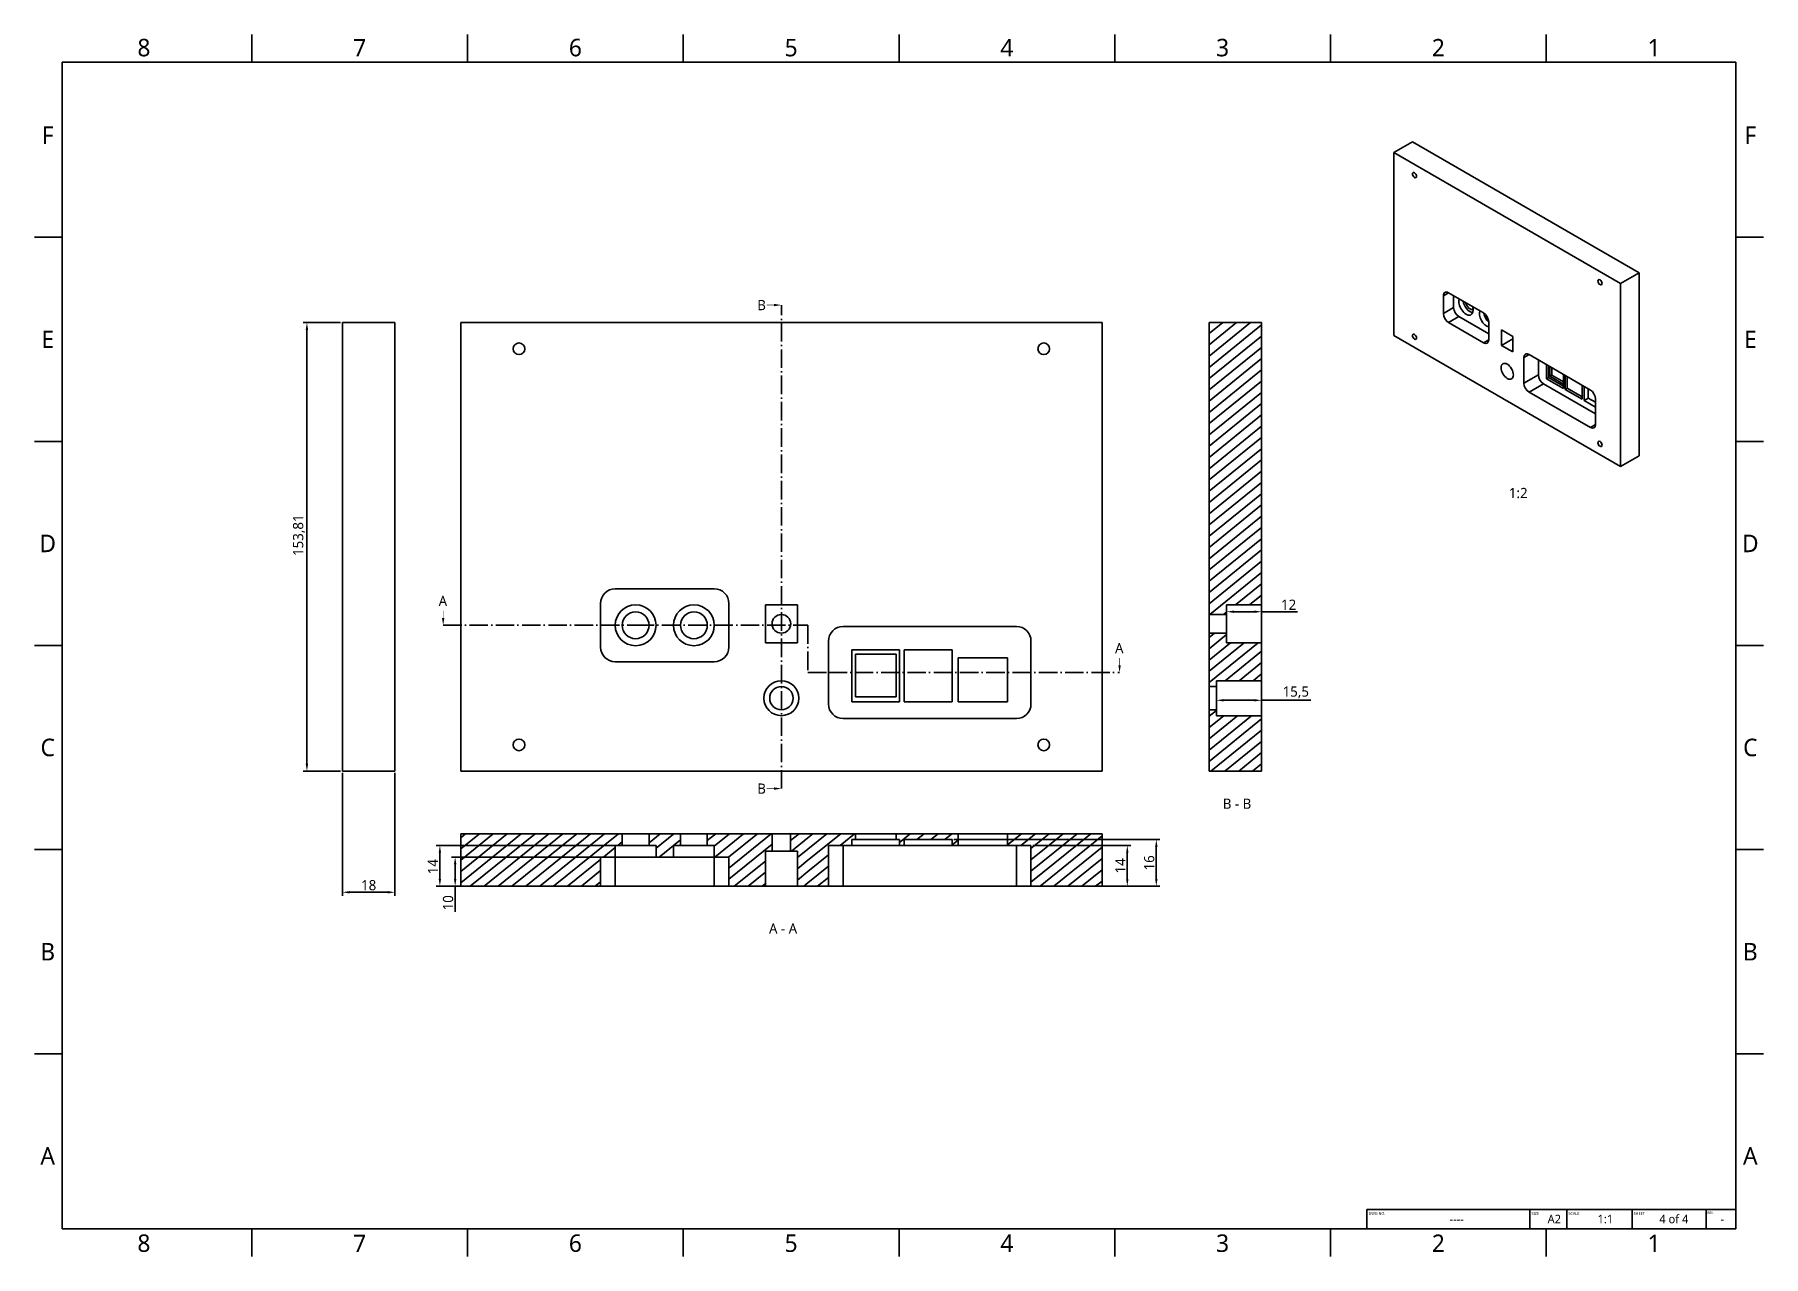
# Model space of a CAD drawing. Extents: x 0 to 2824, y 0 to 420.
# Drawn here: x 2231 to 2824, y 0 to 420 of the extents above; entities that cross this region are included whole.
import ezdxf

# ---------------------------------------------------------------- set-up
doc = ezdxf.new("R2010")
doc.units = 0
doc.header["$LTSCALE"] = 12.7
doc.linetypes.add('ONS_DASHDOT', pattern=[0.71, 0.5, -0.1, 0.01, -0.1])
doc.layers.get('DEFPOINTS').update_dxf_attribs({"linetype": 'CONTINUOUS'})
for name, color, linetype in [('ANNOTATION_TEXT', 7, 'CONTINUOUS'), ('BORDER_FRAME', 7, 'CONTINUOUS'), ('BORDER_ZONES', 7, 'CONTINUOUS'), ('SECTION_CUTTING_LINE', 7, 'ONS_DASHDOT'), ('TANGENT_LINES', 7, 'CONTINUOUS'), ('TITLE_BLOCK', 7, 'CONTINUOUS'), ('VIEW_HATCHES', 7, 'CONTINUOUS'), ('VISIBLE', 7, 'CONTINUOUS')]:
    doc.layers.add(name, color=color, linetype=linetype)
doc.styles.add('ONSHAPE-STANDARD', font='NotoSans-Regular.ttf')
doc.styles.add('ONSHAPE-STANDARD-DIMENSION', font='')
doc.styles.add('ONSHAPE-STANDARD-FIELDS', font='')
doc.styles.add('ONSHAPE-STANDARD-VIEW-LABE', font='NotoSans-Regular.ttf', dxfattribs={"height": 3.5})
doc.styles.get('ONSHAPE-STANDARD-DIMENSION').set_extended_font_data('Noto Sans')
doc.styles.get('ONSHAPE-STANDARD-FIELDS').set_extended_font_data('Noto Sans')
doc.dimstyles.new('ONSHAPE-ISO-25$0', dxfattribs={"dimtxt": 3.5, "dimasz": 2.5, "dimexe": 1.25, "dimexo": 0.625, "dimtad": 1, "dimtxsty": 'ONSHAPE-STANDARD-DIMENSION', "dimcen": 2.5, "dimclrd": 7, "dimclre": 7, "dimclrt": 7, "dimadec": 1, "dimazin": 3, "dimtfac": 1, "dimtmove": 0, "dimatfit": 3})
pattern_1 = [(39, (2487.1533, -6.1617), (-1.88796, 2.33144), [])]
pattern_2 = [(39, (2785.461, 157.9317), (-1.88796, 2.331438), [])]

# ---------------------------------------------------------------- blocks, each defined once
blk = doc.blocks.new('*D33')
at = {"layer": 'ANNOTATION_TEXT', "color": 7}
for p, q in [((2336.6, 166.31), (2336.6, 124.12)), ((2354.6, 166.31), (2354.6, 124.12)), ((2352.1, 125.37), (2339.1, 125.37))]:
    blk.add_line(p, q, dxfattribs=at)
for points in [[(2339.1, 125.79), (2339.1, 124.96), (2336.6, 125.37)], [(2352.1, 124.96), (2352.1, 125.79), (2354.6, 125.37)]]:
    blk.add_solid(points, dxfattribs=at)
at = {"layer": 'DEFPOINTS', "color": 0}
for p in [(2336.6, 166.93), (2354.6, 166.93), (2336.6, 125.37)]:
    blk.add_point(p, dxfattribs=at)
at = {"layer": 'ANNOTATION_TEXT', "color": 7, "insert": (2345.6, 127.79), "char_height": 3.5, "attachment_point": 5, "style": 'ONSHAPE-STANDARD-DIMENSION'}
blk.add_mtext('18', dxfattribs=at)
blk = doc.blocks.new('*D34')
at = {"layer": 'ANNOTATION_TEXT', "color": 7}
for p, q in [((2429.53, 137.45), (2374.01, 137.45)), ((2375.26, 134.95), (2375.26, 129.95)), ((2429.53, 127.45), (2374.01, 127.45)), ((2375.26, 127.45), (2375.26, 118.69))]:
    blk.add_line(p, q, dxfattribs=at)
for points in [[(2375.68, 134.95), (2374.85, 134.95), (2375.26, 137.45)], [(2374.85, 129.95), (2375.68, 129.95), (2375.26, 127.45)]]:
    blk.add_solid(points, dxfattribs=at)
at = {"layer": 'DEFPOINTS', "color": 0}
for p in [(2430.15, 137.45), (2375.26, 127.45), (2430.15, 127.45)]:
    blk.add_point(p, dxfattribs=at)
at = {"layer": 'ANNOTATION_TEXT', "color": 7, "insert": (2372.84, 121.77), "char_height": 3.5, "attachment_point": 5, "rotation": 90, "style": 'ONSHAPE-STANDARD-DIMENSION'}
blk.add_mtext('10', dxfattribs=at)
blk = doc.blocks.new('*D35')
at = {"layer": 'ANNOTATION_TEXT', "color": 7}
for p, q in [((2436.53, 141.45), (2368.77, 141.45)), ((2370.02, 129.95), (2370.02, 138.95)), ((2429.53, 127.45), (2368.77, 127.45))]:
    blk.add_line(p, q, dxfattribs=at)
for points in [[(2370.43, 138.95), (2369.6, 138.95), (2370.02, 141.45)], [(2369.6, 129.95), (2370.43, 129.95), (2370.02, 127.45)]]:
    blk.add_solid(points, dxfattribs=at)
at = {"layer": 'DEFPOINTS', "color": 0}
for p in [(2370.02, 141.45), (2437.15, 141.45), (2430.15, 127.45)]:
    blk.add_point(p, dxfattribs=at)
at = {"layer": 'ANNOTATION_TEXT', "color": 7, "insert": (2367.64, 134.15), "char_height": 3.5, "attachment_point": 5, "rotation": 90, "style": 'ONSHAPE-STANDARD-DIMENSION'}
blk.add_mtext('14', dxfattribs=at)
blk = doc.blocks.new('*D36')
at = {"layer": 'ANNOTATION_TEXT', "color": 7}
for p, q in [((2573.4, 141.45), (2607.06, 141.45)), ((2605.81, 138.95), (2605.81, 129.95)), ((2597.78, 127.45), (2607.06, 127.45))]:
    blk.add_line(p, q, dxfattribs=at)
for points in [[(2606.23, 138.95), (2605.4, 138.95), (2605.81, 141.45)], [(2605.4, 129.95), (2606.23, 129.95), (2605.81, 127.45)]]:
    blk.add_solid(points, dxfattribs=at)
at = {"layer": 'DEFPOINTS', "color": 0}
for p in [(2572.77, 141.45), (2597.15, 127.45), (2605.81, 127.45)]:
    blk.add_point(p, dxfattribs=at)
at = {"layer": 'ANNOTATION_TEXT', "color": 7, "insert": (2603.44, 134.45), "char_height": 3.5, "attachment_point": 5, "rotation": 90, "style": 'ONSHAPE-STANDARD-DIMENSION'}
blk.add_mtext('14', dxfattribs=at)
blk = doc.blocks.new('*D37')
at = {"layer": 'ANNOTATION_TEXT', "color": 7}
for p, q in [((2546.35, 143.45), (2617.01, 143.45)), ((2615.76, 140.95), (2615.76, 129.95)), ((2568.4, 127.45), (2617.01, 127.45))]:
    blk.add_line(p, q, dxfattribs=at)
for points in [[(2616.18, 140.95), (2615.35, 140.95), (2615.76, 143.45)], [(2615.35, 129.95), (2616.18, 129.95), (2615.76, 127.45)]]:
    blk.add_solid(points, dxfattribs=at)
at = {"layer": 'DEFPOINTS', "color": 0}
for p in [(2545.72, 143.45), (2567.77, 127.45), (2615.76, 127.45)]:
    blk.add_point(p, dxfattribs=at)
at = {"layer": 'ANNOTATION_TEXT', "color": 7, "insert": (2613.35, 135.45), "char_height": 3.5, "attachment_point": 5, "rotation": 90, "style": 'ONSHAPE-STANDARD-DIMENSION'}
blk.add_mtext('16', dxfattribs=at)
blk = doc.blocks.new('*D38')
at = {"layer": 'ANNOTATION_TEXT', "color": 7}
for p, q in [((2335.98, 320.74), (2323.17, 320.74)), ((2324.42, 318.24), (2324.42, 169.43)), ((2335.98, 166.93), (2323.17, 166.93))]:
    blk.add_line(p, q, dxfattribs=at)
for points in [[(2324.83, 318.24), (2324, 318.24), (2324.42, 320.74)], [(2324, 169.43), (2324.83, 169.43), (2324.42, 166.93)]]:
    blk.add_solid(points, dxfattribs=at)
at = {"layer": 'DEFPOINTS', "color": 0}
for p in [(2336.6, 320.74), (2324.42, 166.93), (2336.6, 166.93)]:
    blk.add_point(p, dxfattribs=at)
at = {"layer": 'ANNOTATION_TEXT', "color": 7, "insert": (2321.71, 247.82), "char_height": 3.5, "attachment_point": 5, "rotation": 90, "style": 'ONSHAPE-STANDARD-DIMENSION'}
blk.add_mtext('153,81', dxfattribs=at)
blk = doc.blocks.new('*D39')
at = {"layer": 'ANNOTATION_TEXT', "color": 7}
for p, q in [((2639.85, 223.31), (2639.85, 220.33)), ((2642.35, 221.58), (2649.35, 221.58)), ((2651.85, 223.31), (2651.85, 220.33)), ((2651.85, 221.58), (2664.21, 221.58))]:
    blk.add_line(p, q, dxfattribs=at)
for points in [[(2642.35, 222), (2642.35, 221.17), (2639.85, 221.58)], [(2649.35, 221.17), (2649.35, 222), (2651.85, 221.58)]]:
    blk.add_solid(points, dxfattribs=at)
at = {"layer": 'DEFPOINTS', "color": 0}
for p in [(2639.85, 223.93), (2651.85, 223.93), (2651.85, 221.58)]:
    blk.add_point(p, dxfattribs=at)
at = {"layer": 'ANNOTATION_TEXT', "color": 7, "insert": (2661.14, 223.98), "char_height": 3.5, "attachment_point": 5, "style": 'ONSHAPE-STANDARD-DIMENSION'}
blk.add_mtext('12', dxfattribs=at)
blk = doc.blocks.new('*D40')
at = {"layer": 'ANNOTATION_TEXT', "color": 7}
for p, q in [((2636.35, 197.31), (2636.35, 189.96)), ((2651.85, 197.31), (2651.85, 189.96)), ((2638.85, 191.21), (2649.35, 191.21)), ((2651.85, 191.21), (2668.72, 191.21))]:
    blk.add_line(p, q, dxfattribs=at)
for points in [[(2638.85, 191.62), (2638.85, 190.79), (2636.35, 191.21)], [(2649.35, 190.79), (2649.35, 191.62), (2651.85, 191.21)]]:
    blk.add_solid(points, dxfattribs=at)
at = {"layer": 'DEFPOINTS', "color": 0}
for p in [(2636.35, 197.93), (2651.85, 197.93), (2651.85, 191.21)]:
    blk.add_point(p, dxfattribs=at)
at = {"layer": 'ANNOTATION_TEXT', "color": 7, "insert": (2663.6, 193.9), "char_height": 3.5, "attachment_point": 5, "style": 'ONSHAPE-STANDARD-DIMENSION'}
blk.add_mtext('15,5', dxfattribs=at)

msp = doc.modelspace()

# ---------------------------------------------------------------- hatches: boundary and pattern name
at = {"layer": 'VIEW_HATCHES'}
h = msp.add_hatch(dxfattribs=at)
h.set_pattern_fill('LINE', color=256, scale=24, angle=39, style=0)
h.set_pattern_definition(pattern_2)
edge = h.paths.add_edge_path()
edge.add_line((2633.853, 220.632), (2639.853, 220.632))
edge.add_line((2639.853, 223.932), (2639.853, 220.632))
edge.add_line((2639.853, 223.932), (2651.853, 223.932))
edge.add_line((2651.853, 223.932), (2651.853, 320.744))
edge.add_line((2651.853, 320.744), (2633.853, 320.744))
edge.add_line((2633.853, 220.632), (2633.853, 320.744))
h = msp.add_hatch(dxfattribs=at)
h.set_pattern_fill('LINE', color=256, scale=24, angle=39, style=0)
h.set_pattern_definition(pattern_2)
edge = h.paths.add_edge_path()
edge.add_line((2639.853, 214.232), (2633.853, 214.232))
edge.add_line((2633.853, 195.932), (2633.853, 214.232))
edge.add_line((2633.853, 195.932), (2636.353, 195.932))
edge.add_line((2636.353, 197.932), (2636.353, 195.932))
edge.add_line((2636.353, 197.932), (2651.853, 197.932))
edge.add_line((2651.853, 197.932), (2651.853, 210.932))
edge.add_line((2639.853, 210.932), (2651.853, 210.932))
edge.add_line((2639.853, 214.232), (2639.853, 210.932))
h = msp.add_hatch(dxfattribs=at)
h.set_pattern_fill('LINE', color=256, scale=24, angle=39, style=0)
h.set_pattern_definition(pattern_2)
edge = h.paths.add_edge_path()
edge.add_line((2633.853, 166.932), (2651.853, 166.932))
edge.add_line((2651.853, 166.932), (2651.853, 185.932))
edge.add_line((2651.853, 185.932), (2636.353, 185.932))
edge.add_line((2636.353, 187.932), (2636.353, 185.932))
edge.add_line((2636.353, 187.932), (2633.853, 187.932))
edge.add_line((2633.853, 166.932), (2633.853, 187.932))
h = msp.add_hatch(dxfattribs=at)
h.set_pattern_fill('LINE', color=256, scale=24, angle=39, style=0)
h.set_pattern_definition(pattern_1)
edge = h.paths.add_edge_path()
edge.add_line((2432.553, 141.446), (2432.553, 145.446))
edge.add_line((2377.153, 145.446), (2432.553, 145.446))
edge.add_line((2377.153, 127.446), (2377.153, 145.446))
edge.add_line((2377.153, 127.446), (2425.153, 127.446))
edge.add_line((2425.153, 127.446), (2425.153, 137.446))
edge.add_line((2430.153, 137.446), (2425.153, 137.446))
edge.add_line((2430.153, 137.446), (2430.153, 141.446))
edge.add_line((2432.553, 141.446), (2430.153, 141.446))
h = msp.add_hatch(dxfattribs=at)
h.set_pattern_fill('LINE', color=256, scale=24, angle=39, style=0)
h.set_pattern_definition(pattern_1)
edge = h.paths.add_edge_path()
edge.add_line((2441.753, 145.446), (2441.753, 141.446))
edge.add_line((2444.153, 141.446), (2441.753, 141.446))
edge.add_line((2444.153, 141.446), (2444.153, 137.446))
edge.add_line((2450.153, 137.446), (2444.153, 137.446))
edge.add_line((2450.153, 137.446), (2450.153, 141.446))
edge.add_line((2452.553, 141.446), (2450.153, 141.446))
edge.add_line((2452.553, 141.446), (2452.553, 145.446))
edge.add_line((2441.753, 145.446), (2452.553, 145.446))
h = msp.add_hatch(dxfattribs=at)
h.set_pattern_fill('LINE', color=256, scale=24, angle=39, style=0)
h.set_pattern_definition(pattern_1)
edge = h.paths.add_edge_path()
edge.add_line((2464.153, 141.446), (2464.153, 137.446))
edge.add_line((2469.153, 137.446), (2464.153, 137.446))
edge.add_line((2469.153, 127.446), (2469.153, 137.446))
edge.add_line((2469.153, 127.446), (2481.653, 127.446))
edge.add_line((2481.653, 127.446), (2481.653, 139.446))
edge.add_line((2483.993, 139.446), (2481.653, 139.446))
edge.add_line((2483.993, 139.446), (2483.993, 145.446))
edge.add_line((2461.753, 145.446), (2483.993, 145.446))
edge.add_line((2461.753, 145.446), (2461.753, 141.446))
edge.add_line((2464.153, 141.446), (2461.753, 141.446))
h = msp.add_hatch(dxfattribs=at)
h.set_pattern_fill('LINE', color=256, scale=24, angle=39, style=0)
h.set_pattern_definition(pattern_1)
edge = h.paths.add_edge_path()
edge.add_line((2490.314, 145.446), (2490.314, 139.446))
edge.add_line((2492.653, 139.446), (2490.314, 139.446))
edge.add_line((2492.653, 127.446), (2492.653, 139.446))
edge.add_line((2492.653, 127.446), (2496.271, 127.446))
edge.add_line((2496.271, 127.446), (2496.271, 145.446))
edge.add_line((2490.314, 145.446), (2496.271, 145.446))
h = msp.add_hatch(dxfattribs=at)
h.set_pattern_fill('LINE', color=256, scale=24, angle=39, style=0)
h.set_pattern_definition(pattern_1)
edge = h.paths.add_edge_path()
edge.add_line((2496.271, 127.446), (2496.271, 145.446))
edge.add_line((2496.271, 127.446), (2503.323, 127.446))
edge.add_line((2503.323, 127.446), (2503.323, 141.446))
edge.add_line((2511.323, 141.446), (2503.323, 141.446))
edge.add_line((2511.323, 141.446), (2511.323, 143.446))
edge.add_line((2512.523, 143.446), (2511.323, 143.446))
edge.add_line((2512.523, 145.446), (2512.523, 143.446))
edge.add_line((2496.271, 145.446), (2512.523, 145.446))
h = msp.add_hatch(dxfattribs=at)
h.set_pattern_fill('LINE', color=256, scale=24, angle=39, style=0)
h.set_pattern_definition(pattern_1)
edge = h.paths.add_edge_path()
edge.add_line((2526.523, 145.446), (2526.523, 143.446))
edge.add_line((2527.723, 143.446), (2526.523, 143.446))
edge.add_line((2527.723, 141.446), (2527.723, 143.446))
edge.add_line((2529.323, 141.446), (2527.723, 141.446))
edge.add_line((2529.323, 141.446), (2529.323, 143.446))
edge.add_line((2545.723, 143.446), (2529.323, 143.446))
edge.add_line((2545.723, 141.446), (2545.723, 143.446))
edge.add_line((2547.773, 141.446), (2545.723, 141.446))
edge.add_line((2547.773, 145.446), (2547.773, 141.446))
edge.add_line((2526.523, 145.446), (2547.773, 145.446))
h = msp.add_hatch(dxfattribs=at)
h.set_pattern_fill('LINE', color=256, scale=24, angle=39, style=0)
h.set_pattern_definition(pattern_1)
edge = h.paths.add_edge_path()
edge.add_line((2564.773, 145.446), (2564.773, 141.446))
edge.add_line((2572.773, 141.446), (2564.773, 141.446))
edge.add_line((2572.773, 127.446), (2572.773, 141.446))
edge.add_line((2572.773, 127.446), (2597.153, 127.446))
edge.add_line((2597.153, 127.446), (2597.153, 145.446))
edge.add_line((2564.773, 145.446), (2597.153, 145.446))

# ---------------------------------------------------------------- linework, layer by layer
at = {"layer": 'BORDER_FRAME'}
for p, q in [((2240.5, 10), (2240.5, 410)), ((2240.5, 410), (2814.5, 410)), ((2814.5, 410), (2814.5, 10)), ((2814.5, 10), (2240.5, 10))]:
    msp.add_line(p, q, dxfattribs=at)
at = {"layer": 'BORDER_ZONES'}
for p, q in [((2305.5, 410), (2305.5, 419.5)), ((2379.5, 410), (2379.5, 419.5)), ((2453.5, 410), (2453.5, 419.5)), ((2527.5, 410), (2527.5, 419.5)), ((2601.5, 410), (2601.5, 419.5)), ((2675.5, 410), (2675.5, 419.5)), ((2749.5, 410), (2749.5, 419.5)), ((2240.5, 350), (2231, 350)), ((2814.5, 350), (2824, 350)), ((2240.5, 280), (2231, 280)), ((2814.5, 280), (2824, 280)), ((2240.5, 210), (2231, 210)), ((2814.5, 210), (2824, 210)), ((2240.5, 140), (2231, 140)), ((2814.5, 140), (2824, 140)), ((2240.5, 70), (2231, 70)), ((2814.5, 70), (2824, 70)), ((2305.5, 10), (2305.5, 0.5)), ((2379.5, 10), (2379.5, 0.5)), ((2453.5, 10), (2453.5, 0.5)), ((2527.5, 10), (2527.5, 0.5)), ((2601.5, 10), (2601.5, 0.5)), ((2675.5, 10), (2675.5, 0.5)), ((2749.5, 10), (2749.5, 0.5))]:
    msp.add_line(p, q, dxfattribs=at)
at = {"layer": 'SECTION_CUTTING_LINE', "color": 7}
msp.add_line((2487.153, 160.932), (2487.153, 326.744), dxfattribs=at)
msp.add_lwpolyline([(2371.153, 216.932), (2437.153, 216.932), (2496.271, 216.932), (2496.271, 200.732), (2503.323, 200.732), (2503.323, 200.732), (2503.323, 200.732), (2503.323, 200.732), (2503.323, 200.732), (2603.153, 200.732)], dxfattribs=at)
for points in [[(2484.653, 326.849), (2482.153, 326.849), (2484.653, 326.64), (2482.153, 326.64)], [(2487.153, 326.744), (2484.653, 327.161), (2484.653, 326.328)], [(2371.153, 216.932), (2371.57, 219.432), (2370.737, 219.432)], [(2371.257, 219.432), (2371.257, 221.932), (2371.049, 219.432), (2371.049, 221.932)], [(2603.153, 200.732), (2603.57, 203.232), (2602.737, 203.232)], [(2603.257, 203.232), (2603.257, 205.732), (2603.049, 203.232), (2603.049, 205.732)], [(2484.653, 161.036), (2482.153, 161.036), (2484.653, 160.828), (2482.153, 160.828)], [(2487.153, 160.932), (2484.653, 161.348), (2484.653, 160.515)]]:
    msp.add_solid(points, dxfattribs=at)
at = {"layer": 'TANGENT_LINES'}
for p, q in [((2715.977, 330.97), (2714.209, 329.949)), ((2714.209, 323.826), (2717.744, 325.867)), ((2719.512, 322.805), (2715.977, 320.764)), ((2727.997, 313.824), (2729.765, 314.844)), ((2743.614, 309.747), (2741.846, 308.727)), ((2741.846, 299.909), (2746.796, 302.766)), ((2748.564, 299.704), (2743.614, 296.847)), ((2764.633, 284.711), (2766.4, 285.732)), ((2430.153, 137.446), (2430.153, 127.446)), ((2464.153, 127.446), (2464.153, 137.446)), ((2508.323, 141.446), (2508.323, 127.446)), ((2567.773, 127.446), (2567.773, 141.446))]:
    msp.add_line(p, q, dxfattribs=at)
at = {"layer": 'TITLE_BLOCK'}
for p, q in [((2688.008, 10), (2688.008, 16.604)), ((2688.008, 16.604), (2743.888, 16.604)), ((2743.888, 10), (2743.888, 16.604)), ((2743.888, 16.604), (2756.588, 16.604)), ((2756.588, 10), (2756.588, 16.604)), ((2756.588, 16.604), (2778.94, 16.604)), ((2778.94, 10), (2778.94, 16.604)), ((2778.94, 16.604), (2814.5, 16.604)), ((2804.34, 10), (2804.34, 16.604))]:
    msp.add_line(p, q, dxfattribs=at)
at = {"layer": 'VISIBLE'}
for p, q in [((2703.602, 382.741), (2697.238, 379.067)), ((2781.384, 337.834), (2703.602, 382.741)), ((2697.238, 379.067), (2697.238, 316.273)), ((2775.02, 334.16), (2697.238, 379.067)), ((2781.384, 337.834), (2775.02, 334.16)), ((2775.02, 334.16), (2775.02, 271.366)), ((2781.384, 337.834), (2781.384, 275.04)), ((2714.209, 329.949), (2714.209, 323.826)), ((2715.977, 330.97), (2727.997, 324.03)), ((2717.744, 329.949), (2717.744, 325.867)), ((2336.604, 320.744), (2336.604, 166.932)), ((2354.604, 320.744), (2336.604, 320.744)), ((2354.604, 320.744), (2354.604, 166.932)), ((2377.153, 320.744), (2377.153, 166.932)), ((2597.153, 320.744), (2377.153, 320.744)), ((2597.153, 320.744), (2597.153, 166.932)), ((2651.853, 320.744), (2633.853, 320.744)), ((2633.853, 220.632), (2633.853, 320.744)), ((2651.853, 223.932), (2651.853, 320.744)), ((2715.977, 320.764), (2727.997, 313.824)), ((2719.512, 322.805), (2729.765, 316.886)), ((2729.765, 320.968), (2729.765, 314.844)), ((2775.02, 271.366), (2697.238, 316.273)), ((2738.074, 315.967), (2734.185, 318.212)), ((2734.185, 318.212), (2734.185, 312.905)), ((2738.074, 315.15), (2734.185, 312.905)), ((2738.074, 315.967), (2738.074, 310.66)), ((2738.074, 310.66), (2734.185, 312.905)), ((2741.846, 308.727), (2741.846, 299.909)), ((2743.614, 309.747), (2764.633, 297.612)), ((2746.796, 307.91), (2746.796, 302.766)), ((2749.624, 306.277), (2749.624, 301.46)), ((2750.331, 305.869), (2750.331, 301.868)), ((2750.756, 305.624), (2750.756, 302.317)), ((2750.756, 302.317), (2751.463, 302.725)), ((2751.463, 305.216), (2751.463, 302.725)), ((2755.423, 300.439), (2751.463, 302.725)), ((2755.423, 302.93), (2755.423, 298.112)), ((2755.988, 302.603), (2755.988, 297.786)), ((2743.614, 296.847), (2764.633, 284.711)), ((2748.564, 299.704), (2766.4, 289.406)), ((2750.331, 301.868), (2749.624, 301.46)), ((2749.624, 301.46), (2755.423, 298.112)), ((2750.331, 301.868), (2755.423, 298.929)), ((2755.423, 299.623), (2750.756, 302.317)), ((2756.695, 298.194), (2755.988, 297.786)), ((2755.988, 297.786), (2761.787, 294.438)), ((2756.695, 302.195), (2756.695, 298.194)), ((2756.695, 298.194), (2761.787, 295.255)), ((2761.787, 299.255), (2761.787, 294.438)), ((2762.511, 298.837), (2762.511, 294.02)), ((2763.926, 298.02), (2763.926, 294.836)), ((2762.511, 294.02), (2763.926, 294.836)), ((2766.4, 291.774), (2762.511, 294.02)), ((2766.4, 293.407), (2763.926, 294.836)), ((2766.4, 294.55), (2766.4, 285.732)), ((2781.384, 275.04), (2775.02, 271.366)), ((2430.153, 229.432), (2464.153, 229.432)), ((2425.153, 224.432), (2425.153, 209.432)), ((2469.153, 224.432), (2469.153, 209.432)), ((2492.653, 223.932), (2481.653, 223.932)), ((2481.653, 223.932), (2481.653, 210.932)), ((2492.653, 223.932), (2492.653, 210.932)), ((2633.853, 220.632), (2639.853, 220.632)), ((2633.853, 220.632), (2633.853, 214.232)), ((2639.853, 223.932), (2651.853, 223.932)), ((2639.853, 223.932), (2639.853, 220.632)), ((2639.853, 214.232), (2639.853, 220.632)), ((2651.853, 223.932), (2651.853, 210.932)), ((2508.323, 216.532), (2567.773, 216.532)), ((2639.853, 214.232), (2633.853, 214.232)), ((2633.853, 195.932), (2633.853, 214.232)), ((2639.853, 214.232), (2639.853, 210.932)), ((2492.653, 210.932), (2481.653, 210.932)), ((2503.323, 211.532), (2503.323, 189.932)), ((2511.323, 208.532), (2511.323, 190.732)), ((2511.323, 208.532), (2527.723, 208.532)), ((2527.723, 208.532), (2527.723, 190.732)), ((2529.323, 208.532), (2545.723, 208.532)), ((2529.323, 208.532), (2529.323, 190.732)), ((2545.723, 208.532), (2545.723, 190.732)), ((2572.773, 211.532), (2572.773, 189.932)), ((2639.853, 210.932), (2651.853, 210.932)), ((2651.853, 197.932), (2651.853, 210.932)), ((2430.153, 204.432), (2464.153, 204.432)), ((2512.523, 207.032), (2512.523, 192.432)), ((2526.523, 207.032), (2512.523, 207.032)), ((2526.523, 207.032), (2526.523, 192.432)), ((2564.773, 205.732), (2547.773, 205.732)), ((2547.773, 205.732), (2547.773, 190.732)), ((2564.773, 205.732), (2564.773, 190.732)), ((2633.853, 195.932), (2636.353, 195.932)), ((2633.853, 195.932), (2633.853, 187.932)), ((2636.353, 197.932), (2636.353, 195.932)), ((2636.353, 197.932), (2651.853, 197.932)), ((2636.353, 187.932), (2636.353, 195.932)), ((2651.853, 185.932), (2651.853, 197.932)), ((2511.323, 190.732), (2527.723, 190.732)), ((2526.523, 192.432), (2512.523, 192.432)), ((2529.323, 190.732), (2545.723, 190.732)), ((2564.773, 190.732), (2547.773, 190.732)), ((2508.323, 184.932), (2567.773, 184.932)), ((2633.853, 166.932), (2633.853, 187.932)), ((2636.353, 187.932), (2633.853, 187.932)), ((2636.353, 187.932), (2636.353, 185.932)), ((2651.853, 185.932), (2636.353, 185.932)), ((2651.853, 166.932), (2651.853, 185.932)), ((2354.604, 166.932), (2336.604, 166.932)), ((2597.153, 166.932), (2377.153, 166.932)), ((2633.853, 166.932), (2651.853, 166.932)), ((2377.153, 145.446), (2432.553, 145.446)), ((2377.153, 127.446), (2377.153, 145.446)), ((2432.553, 141.446), (2432.553, 145.446)), ((2432.553, 145.446), (2441.753, 145.446)), ((2441.753, 145.446), (2441.753, 141.446)), ((2441.753, 145.446), (2452.553, 145.446)), ((2452.553, 141.446), (2452.553, 145.446)), ((2452.553, 145.446), (2461.753, 145.446)), ((2461.753, 145.446), (2461.753, 141.446)), ((2461.753, 145.446), (2483.993, 145.446)), ((2483.993, 139.446), (2483.993, 145.446)), ((2490.314, 145.446), (2483.993, 145.446)), ((2490.314, 145.446), (2490.314, 139.446)), ((2490.314, 145.446), (2496.271, 145.446)), ((2496.271, 145.446), (2512.523, 145.446)), ((2511.323, 141.446), (2511.323, 143.446)), ((2512.523, 143.446), (2511.323, 143.446)), ((2526.523, 145.446), (2512.523, 145.446)), ((2512.523, 145.446), (2512.523, 143.446)), ((2526.523, 143.446), (2512.523, 143.446)), ((2526.523, 145.446), (2526.523, 143.446)), ((2526.523, 145.446), (2547.773, 145.446)), ((2527.723, 143.446), (2526.523, 143.446)), ((2527.723, 141.446), (2527.723, 143.446)), ((2529.323, 141.446), (2529.323, 143.446)), ((2545.723, 143.446), (2529.323, 143.446)), ((2545.723, 141.446), (2545.723, 143.446)), ((2547.773, 145.446), (2547.773, 141.446)), ((2564.773, 145.446), (2547.773, 145.446)), ((2564.773, 145.446), (2564.773, 141.446)), ((2564.773, 145.446), (2597.153, 145.446)), ((2597.153, 127.446), (2597.153, 145.446)), ((2430.153, 137.446), (2425.153, 137.446)), ((2425.153, 127.446), (2425.153, 137.446)), ((2432.553, 141.446), (2430.153, 141.446)), ((2430.153, 137.446), (2430.153, 141.446)), ((2444.153, 137.446), (2430.153, 137.446)), ((2432.553, 141.446), (2441.753, 141.446)), ((2444.153, 141.446), (2441.753, 141.446)), ((2444.153, 141.446), (2444.153, 137.446)), ((2450.153, 137.446), (2444.153, 137.446)), ((2450.153, 137.446), (2450.153, 141.446)), ((2452.553, 141.446), (2450.153, 141.446)), ((2464.153, 137.446), (2450.153, 137.446)), ((2452.553, 141.446), (2461.753, 141.446)), ((2464.153, 141.446), (2461.753, 141.446)), ((2464.153, 141.446), (2464.153, 137.446)), ((2469.153, 137.446), (2464.153, 137.446)), ((2469.153, 127.446), (2469.153, 137.446)), ((2481.653, 127.446), (2481.653, 139.446)), ((2483.993, 139.446), (2481.653, 139.446)), ((2483.993, 139.446), (2490.314, 139.446)), ((2492.653, 139.446), (2490.314, 139.446)), ((2492.653, 127.446), (2492.653, 139.446)), ((2511.323, 141.446), (2503.323, 141.446)), ((2503.323, 127.446), (2503.323, 141.446)), ((2511.323, 141.446), (2527.723, 141.446)), ((2529.323, 141.446), (2527.723, 141.446)), ((2529.323, 141.446), (2545.723, 141.446)), ((2547.773, 141.446), (2545.723, 141.446)), ((2564.773, 141.446), (2547.773, 141.446)), ((2572.773, 141.446), (2564.773, 141.446)), ((2572.773, 127.446), (2572.773, 141.446)), ((2377.153, 127.446), (2425.153, 127.446)), ((2430.153, 127.446), (2425.153, 127.446)), ((2430.153, 127.446), (2464.153, 127.446)), ((2469.153, 127.446), (2464.153, 127.446)), ((2469.153, 127.446), (2481.653, 127.446)), ((2492.653, 127.446), (2481.653, 127.446)), ((2492.653, 127.446), (2496.271, 127.446)), ((2496.271, 127.446), (2503.323, 127.446)), ((2508.323, 127.446), (2503.323, 127.446)), ((2508.323, 127.446), (2567.773, 127.446)), ((2572.773, 127.446), (2567.773, 127.446)), ((2572.773, 127.446), (2597.153, 127.446))]:
    msp.add_line(p, q, dxfattribs=at)
for centre, radius in [((2397.153, 311.744), 2), ((2577.153, 311.744), 2), ((2437.153, 216.932), 7), ((2437.153, 216.932), 4.6), ((2457.153, 216.932), 7), ((2457.153, 216.932), 4.6), ((2487.153, 217.432), 3.2), ((2487.153, 191.932), 6), ((2487.153, 191.932), 4), ((2397.153, 175.932), 2), ((2577.153, 175.932), 2)]:
    msp.add_circle(centre, radius, dxfattribs=at)
for centre, start, end in [((2430.153, 224.432), 90, 180), ((2464.153, 224.432), 0, 90), ((2508.323, 211.532), 90, 180), ((2567.773, 211.532), 0, 90), ((2430.153, 209.432), 180, 270), ((2464.153, 209.432), 270, 0), ((2508.323, 189.932), 180, 270), ((2567.773, 189.932), 270, 0)]:
    msp.add_arc(centre, 5, start, end, dxfattribs=at)
for centre, major_axis in [((2704.309, 371.31), (0.5, -0.866)), ((2767.949, 334.568), (0.5, -0.866)), ((2704.309, 315.865), (0.5, -0.866)), ((2736.129, 304.026), (1.5, -2.598)), ((2767.949, 279.123), (0.5, -0.866))]:
    msp.add_ellipse(centre, major_axis=major_axis, ratio=0.5773503, dxfattribs=at)
at = {"layer": 'VISIBLE', "extrusion": (0, 0, -1)}
for centre, major_axis, start_param, end_param in [((2715.977, 328.929), (-1.25, 2.165), 5.4977871, 7.0685835), ((2723.401, 327.296), (-1.15, 1.992), 3.2216118, 5.1656258), ((2715.977, 322.805), (-1.25, 2.165), 3.9269908, 5.4977871), ((2727.997, 321.989), (-1.25, 2.165), 0.7853982, 2.3561945), ((2730.472, 323.213), (-1.15, 1.992), 4.6456248, 4.8531934), ((2727.997, 315.865), (-1.25, 2.165), 2.3561945, 3.9269908), ((2743.614, 307.706), (-1.25, 2.165), 5.4977871, 7.0685835), ((2743.614, 298.888), (-1.25, 2.165), 3.9269908, 5.4977871), ((2764.633, 295.571), (-1.25, 2.165), 0.7853982, 2.3561945), ((2764.633, 286.753), (-1.25, 2.165), 2.3561945, 3.9269908)]:
    msp.add_ellipse(centre, major_axis=major_axis, ratio=0.5773503, start_param=start_param, end_param=end_param, dxfattribs=at)
at = {"layer": 'VISIBLE'}
for centre, major_axis, start_param, end_param in [((2721.987, 326.479), (1.75, -3.031), 3.5617836, 7.4337907), ((2723.401, 327.296), (1.75, -3.031), 4.1429513, 5.8672332), ((2719.512, 324.846), (1.25, -2.165), 3.9269908, 5.4977871), ((2729.058, 322.397), (1.75, -3.031), 3.5617836, 5.7875388), ((2730.472, 323.213), (1.75, -3.031), 4.1433409, 5.2080354), ((2748.564, 301.746), (1.25, -2.165), 3.9269908, 5.4977871)]:
    msp.add_ellipse(centre, major_axis=major_axis, ratio=0.5773503, start_param=start_param, end_param=end_param, dxfattribs=at)

# ---------------------------------------------------------------- texts
at = {"layer": 'ANNOTATION_TEXT', "color": 7, "char_height": 3.5, "attachment_point": 2, "style": 'ONSHAPE-STANDARD-VIEW-LABE'}
for s, insert in [(' 1:2', (2739.311, 264.047)), (' B - B ', (2642.853, 157.491)), (' A - A ', (2487.153, 114.696))]:
    msp.add_mtext(s, dxfattribs=dict(at, insert=insert))
at = {"layer": 'BORDER_ZONES', "char_height": 6, "attachment_point": 5, "style": 'ONSHAPE-STANDARD'}
for s, insert in [('8', (2268.5, 415)), ('7', (2342.5, 415)), ('6', (2416.5, 415)), ('5', (2490.5, 415)), ('4', (2564.5, 415)), ('3', (2638.5, 415)), ('2', (2712.5, 415)), ('1', (2786.5, 415)), ('F', (2235.5, 385)), ('F', (2819.5, 385)), ('E', (2235.5, 315)), ('E', (2819.5, 315)), ('D', (2235.5, 245)), ('D', (2819.5, 245)), ('C', (2235.5, 175)), ('C', (2819.5, 175)), ('B', (2235.5, 105)), ('B', (2819.5, 105)), ('A', (2235.5, 35)), ('A', (2819.5, 35)), ('8', (2268.5, 5)), ('7', (2342.5, 5)), ('6', (2416.5, 5)), ('5', (2490.5, 5)), ('4', (2564.5, 5)), ('3', (2638.5, 5)), ('2', (2712.5, 5)), ('1', (2786.5, 5))]:
    msp.add_mtext(s, dxfattribs=dict(at, insert=insert))
at = {"layer": 'SECTION_CUTTING_LINE', "color": 7, "linetype": 'CONTINUOUS', "char_height": 3.5, "attachment_point": 1, "style": 'ONSHAPE-STANDARD'}
for s, insert, width in [('\\fNoto Sans|b0|i0|c0|p0;\\W1.0000000000;\\T1.0000000000;\\o\\lB', (2478.883, 328.494), 3.17337), ('\\fNoto Sans|b0|i0|c0|p0;\\W1.0000000000;\\T1.0000000000;\\o\\lA', (2369.595, 227.018), 3.12091), ('\\fNoto Sans|b0|i0|c0|p0;\\W1.0000000000;\\T1.0000000000;\\o\\lA', (2601.595, 210.818), 3.12091), ('\\fNoto Sans|b0|i0|c0|p0;\\W1.0000000000;\\T1.0000000000;\\o\\lB', (2478.883, 162.682), 3.17337)]:
    msp.add_mtext(s, dxfattribs=dict(at, insert=insert, width=width))
at = {"layer": 'TITLE_BLOCK'}
for s, insert, char_height, width, attachment_point, style in [('DWG NO.', (2688.544, 15.726), 0.9754, 55.88, 1, 'ONSHAPE-STANDARD'), ('----', (2718.793, 13.302), 2.9261, 55.88, 5, 'ONSHAPE-STANDARD-FIELDS'), ('SIZE', (2744.424, 15.726), 0.9754, 12.7, 1, 'ONSHAPE-STANDARD'), ('A2', (2752.27, 13.302), 2.9261, 12.7, 5, 'ONSHAPE-STANDARD-FIELDS'), ('SCALE', (2757.124, 15.726), 0.9754, 22.352, 1, 'ONSHAPE-STANDARD'), ('1:1', (2769.796, 13.302), 2.9261, 22.352, 5, 'ONSHAPE-STANDARD-FIELDS'), ('SHEET', (2779.476, 15.726), 0.9754, 25.4, 1, 'ONSHAPE-STANDARD'), ('4 of 4', (2793.266, 13.302), 2.9261, 22.1488, 5, 'ONSHAPE-STANDARD-FIELDS'), ('REV.', (2804.787, 15.872), 0.8128, 10.16, 1, 'ONSHAPE-STANDARD'), ('-', (2809.928, 13.302), 2.926, 9.144, 5, 'ONSHAPE-STANDARD-FIELDS')]:
    msp.add_mtext(s, dxfattribs=dict(at, insert=insert, char_height=char_height, width=width, attachment_point=attachment_point, style=style))

# ---------------------------------------------------------------- dimensions: what is measured, and where the dimension line sits
at = {"layer": 'ANNOTATION_TEXT'}
for base, p1, p2, angle, picture, middle, dimtype in [((2324.418, 166.932), (2336.604, 320.744), (2336.604, 166.932), 270, '*D38', (2324.418, 247.823), 161), ((2651.853, 221.582), (2639.853, 223.932), (2651.853, 223.932), 0, '*D39', (2661.138, 221.582), 161), ((2651.853, 191.208), (2636.353, 197.932), (2651.853, 197.932), 0, '*D40', (2663.604, 191.208), 161), ((2336.604, 125.374), (2354.604, 166.932), (2336.604, 166.932), 180, '*D33', (2345.604, 125.374), 161), ((2615.762, 127.446), (2545.723, 143.446, -43.106), (2567.773, 127.446, -58.906), 90, '*D37', (2615.762, 135.446), 160), ((2370.017, 141.446), (2430.153, 127.446, -39.406), (2437.153, 141.446, -26.906), 90, '*D35', (2370.017, 134.155), 160), ((2375.262, 127.446), (2430.153, 137.446, -26.906), (2430.153, 127.446, -39.406), 90, '*D34', (2375.262, 121.768), 160), ((2605.815, 127.446), (2572.773, 141.446, -43.106), (2597.153, 127.446, -43.106), 90, '*D36', (2605.815, 134.446), 160)]:
    dim = msp.add_linear_dim(base=base, p1=p1, p2=p2, angle=angle, dimstyle='ONSHAPE-ISO-25$0', override={"dimlfac": 1, "dimpost": ''}, dxfattribs=at)
    dim.commit()
    dim.dimension.update_dxf_attribs({"geometry": picture, "text_midpoint": middle, "dimtype": dimtype})

doc.saveas('drawing.dxf')
